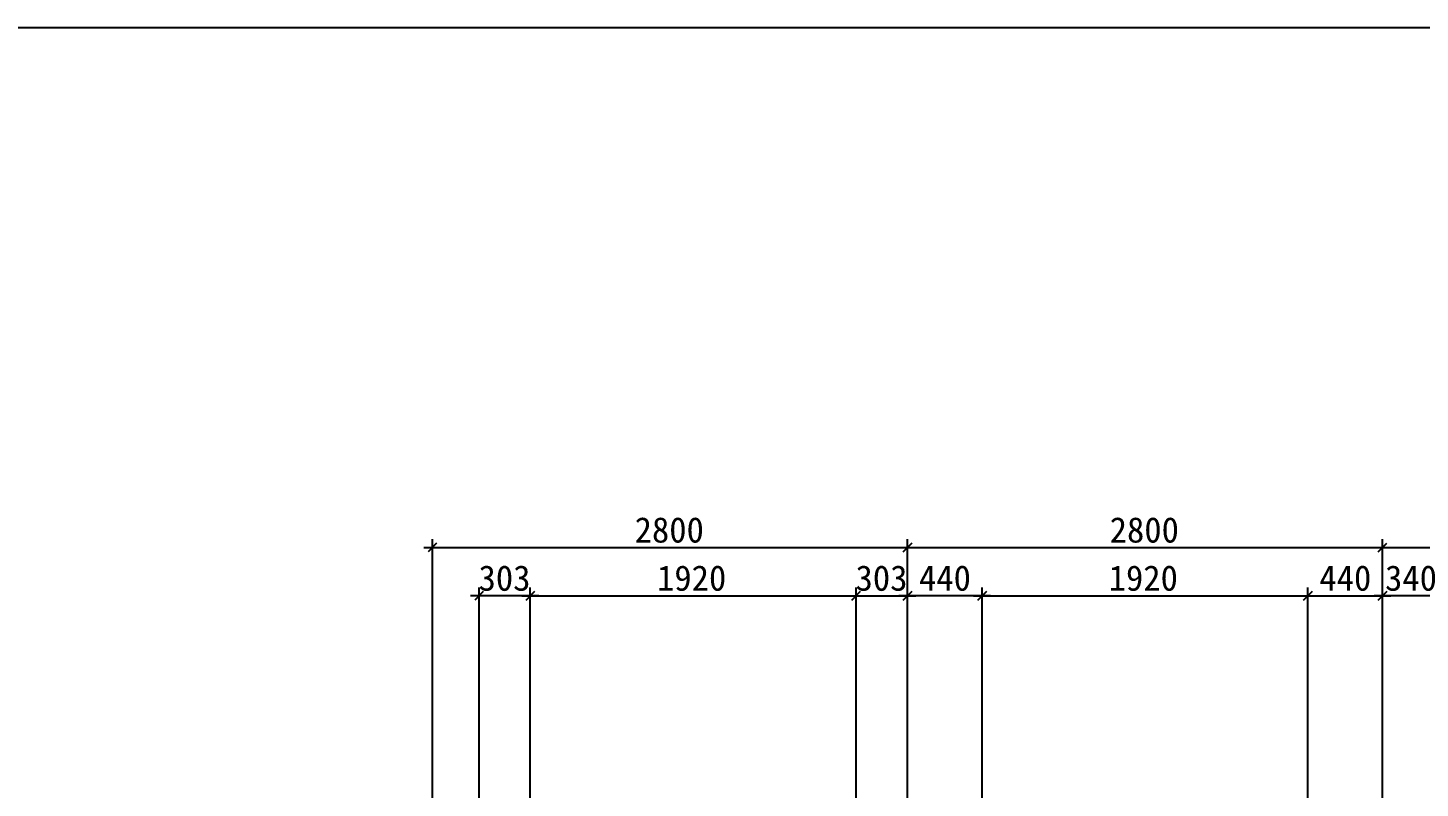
# Model space of a CAD drawing. Header units: metres. Extents: x 0 to 297, y 0 to 210.
# Drawn here: x 151.6 to 233.7, y 165.2 to 210 of the extents above; entities that cross this region are included whole.
import ezdxf

# ---------------------------------------------------------------- set-up
doc = ezdxf.new("R2010")
doc.units = ezdxf.units.M

msp = doc.modelspace()

# ---------------------------------------------------------------- linework, layer by layer
for p, q in [((297, 210), (0, 210)), ((175.45, 158.93), (175.45, 179.86)), ((203.45, 161.95), (203.45, 179.86)), ((203.45, 161.95), (203.45, 179.86)), ((231.45, 161.95), (231.45, 179.86)), ((174.95, 179.36), (203.95, 179.36)), ((175.7, 179.61), (175.2, 179.11)), ((202.95, 179.36), (231.95, 179.36)), ((203.7, 179.61), (203.2, 179.11)), ((203.2, 179.11), (203.7, 179.61)), ((231.2, 179.11), (231.7, 179.61)), ((231.45, 179.36), (245.44, 179.36)), ((181.72, 176.51), (177.7, 176.51)), ((178.45, 176.76), (177.95, 176.26)), ((178.2, 158.93), (178.2, 177.01)), ((180.72, 176.51), (200.92, 176.51)), ((180.97, 176.26), (181.47, 176.76)), ((181.47, 176.76), (180.97, 176.26)), ((181.22, 161.95), (181.22, 177.01)), ((199.92, 176.51), (203.95, 176.51)), ((200.67, 176.76), (200.17, 176.26)), ((200.17, 176.26), (200.67, 176.76)), ((200.42, 161.95), (200.42, 177.01)), ((208.35, 176.51), (202.95, 176.51)), ((203.2, 176.26), (203.7, 176.76)), ((203.7, 176.76), (203.2, 176.26)), ((203.45, 158.93), (203.45, 177.01)), ((203.45, 159.93), (203.45, 177.01)), ((207.35, 176.51), (227.55, 176.51)), ((207.6, 176.26), (208.1, 176.76)), ((208.1, 176.76), (207.6, 176.26)), ((207.85, 161.95), (207.85, 177.01)), ((226.55, 176.51), (231.95, 176.51)), ((227.3, 176.76), (226.8, 176.26)), ((226.8, 176.26), (227.3, 176.76)), ((227.05, 161.95), (227.05, 177.01)), ((235.35, 176.51), (230.95, 176.51)), ((231.2, 176.26), (231.7, 176.76)), ((231.7, 176.76), (231.2, 176.26)), ((231.45, 158.93), (231.45, 177.01)), ((231.45, 159.93), (231.45, 177.01))]:
    msp.add_line(p, q)
msp.add_solid([(231.45, 179.36), (231.45, 179.36), (231.45, 179.36)])

# ---------------------------------------------------------------- texts
for s, p in [('2800', (187.37, 179.65)), ('2800', (215.37, 179.65)), ('303', (178.17, 176.81)), ('1920', (188.69, 176.81)), ('303', (200.39, 176.81)), ('440', (204.13, 176.81)), ('1920', (215.31, 176.81)), ('440', (227.73, 176.81)), ('340', (231.6, 176.81))]:
    msp.add_text(s, height=1.5).set_placement(p)

doc.saveas('drawing.dxf')
